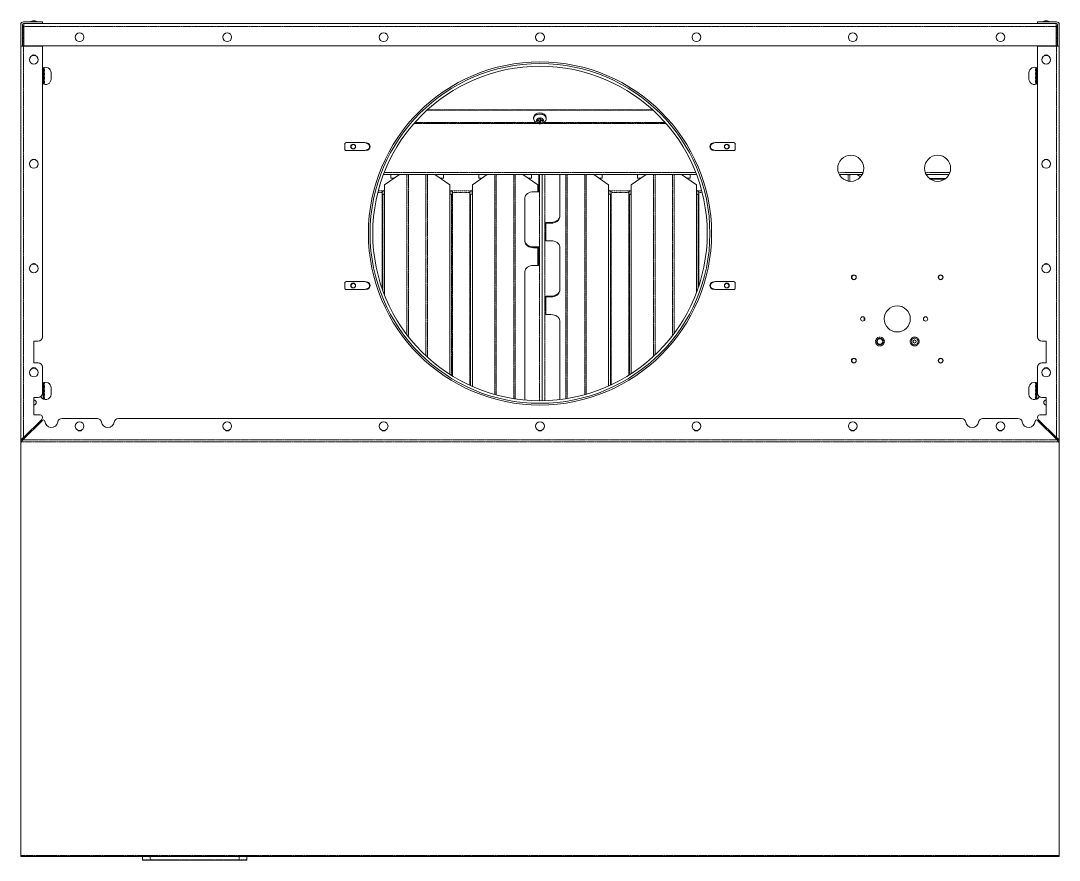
# Model space of a CAD drawing. Header units: millimetres. Extents: x 46989 to 543236, y 252623 to 526638.
# Drawn here: x 468323 to 499308, y 356022 to 381071 of the extents above; entities that cross this region are included whole.
import ezdxf

# ---------------------------------------------------------------- set-up
doc = ezdxf.new("R2010")
doc.units = ezdxf.units.MM
doc.linetypes.add('PHANTOM', pattern=[20, 10, -2, 2, -2, 2, -2])

msp = doc.modelspace()

# ---------------------------------------------------------------- linework, layer by layer
at = {"color": 7, "lineweight": 13, "ltscale": 0.015625}
for p, q in [((468323, 380958), (468323, 380310)), ((468373, 380958), (468373, 380310)), ((499258, 380958), (499258, 380310)), ((499308, 380958), (499308, 380310)), ((468712, 371513), (468712, 370865)), ((498919, 371513), (498919, 370865))]:
    msp.add_line(p, q, dxfattribs=at)
at = {"color": 7, "lineweight": 13, "ltscale": 0.01365}
for p, q in [((468971, 381040), (468405, 381040)), ((468971, 380990), (468405, 380990)), ((498660, 381040), (499226, 381040)), ((498660, 380990), (499226, 380990))]:
    msp.add_line(p, q, dxfattribs=at)
at = {"color": 7, "linetype": 'PHANTOM', "lineweight": 13, "ltscale": 0.013814}
for p, q in [((468405, 380883), (468405, 380310)), ((499226, 380883), (499226, 380310))]:
    msp.add_line(p, q, dxfattribs=at)
at = {"color": 7, "lineweight": 13, "ltscale": 0.000177136}
msp.add_line((468405, 380883), (468410, 380878), dxfattribs=at)
at = {"color": 7, "lineweight": 13, "ltscale": 0.00205}
for p, q in [((468410, 380905), (468410, 380990)), ((499219, 380905), (499219, 380990)), ((468408, 380310), (468323, 380310)), ((499223, 380310), (499308, 380310))]:
    msp.add_line(p, q, dxfattribs=at)
at = {"color": 7, "linetype": 'PHANTOM', "lineweight": 13, "ltscale": 0.03937}
for p, q in [((468410, 380905), (499219, 380905)), ((468408, 368635), (468408, 380310)), ((499223, 368635), (499223, 380310)), ((487190, 378400), (480440, 378400)), ((487176, 378413), (480454, 378413)), ((480078, 378031), (483696, 378031)), ((483929, 378031), (487553, 378031)), ((480058, 378008), (483744, 378008)), ((483881, 378008), (487573, 378008)), ((479171, 376548), (488460, 376548)), ((479845, 371703), (479845, 376486)), ((479889, 371646), (479889, 376486)), ((480413, 371075), (480413, 376486)), ((480458, 371034), (480458, 376486)), ((482466, 369921), (482466, 376486)), ((482510, 369909), (482510, 376486)), ((483034, 369797), (483034, 376486)), ((483079, 369790), (483079, 376486)), ((483804, 376486), (483804, 369736)), ((483964, 369738), (483964, 376486)), ((484582, 369795), (484582, 376486)), ((484626, 369802), (484626, 376486)), ((485150, 369917), (485150, 376486)), ((485195, 369930), (485195, 376486)), ((487203, 371062), (487203, 376486)), ((487247, 371104), (487247, 376486)), ((487771, 371684), (487771, 376486)), ((487816, 371743), (487816, 376486)), ((479102, 375919), (479102, 373086)), ((479125, 375887), (479125, 373022)), ((481177, 375887), (481177, 370490)), ((481200, 375919), (481200, 370476)), ((481723, 375919), (481723, 370195)), ((481746, 375887), (481746, 370185)), ((485914, 375887), (485914, 370198)), ((485937, 375919), (485937, 370209)), ((486461, 375919), (486461, 370494)), ((486483, 375887), (486483, 370509)), ((488535, 375887), (488535, 373107)), ((488558, 375919), (488558, 373175)), ((468350, 368505), (499281, 368505)), ((468387, 368563), (499243, 368563)), ((468328, 356159), (499302, 356159)), ((474841, 356039), (472183, 356039))]:
    msp.add_line(p, q, dxfattribs=at)
at = {"color": 7, "lineweight": 13, "ltscale": 0.014118}
for p, q in [((468410, 380905), (468410, 380320)), ((499219, 380320), (499219, 380905))]:
    msp.add_line(p, q, dxfattribs=at)
at = {"color": 7, "lineweight": 13, "ltscale": 0.003125}
for p, q in [((468587, 381040), (468716, 381040)), ((498783, 381040), (498913, 381040)), ((468712, 371513), (468841, 371513)), ((498919, 371513), (498789, 371513)), ((468712, 370865), (468841, 370865)), ((498919, 370865), (498789, 370865)), ((468712, 369828), (468841, 369828)), ((498919, 369828), (498789, 369828))]:
    msp.add_line(p, q, dxfattribs=at)
at = {"color": 7, "lineweight": 13, "ltscale": 3.9619e-05}
msp.add_line((468717, 381071), (468715, 381071), dxfattribs=at)
at = {"color": 7, "lineweight": 13, "ltscale": 0.002742}
for p, q in [((468716, 381040), (468830, 381040)), ((498913, 381040), (499026, 381040))]:
    msp.add_line(p, q, dxfattribs=at)
at = {"color": 7, "lineweight": 13, "ltscale": 0.000382551}
for p, q in [((468830, 381040), (468846, 381040)), ((499026, 381040), (499042, 381040))]:
    msp.add_line(p, q, dxfattribs=at)
at = {"color": 7, "lineweight": 13, "ltscale": 1.14741e-05}
msp.add_line((468846, 381040), (468846, 381040), dxfattribs=at)
at = {"color": 7, "lineweight": 13, "ltscale": 0.0012}
for p, q in [((468971, 380990), (468971, 381040)), ((498660, 380990), (498660, 381040)), ((468323, 380310), (468373, 380310)), ((499308, 380310), (499258, 380310))]:
    msp.add_line(p, q, dxfattribs=at)
at = {"color": 7, "lineweight": 13, "ltscale": 0.03937}
for p, q in [((468971, 380990), (498660, 380990)), ((468323, 368536), (468323, 380310)), ((499219, 380320), (468410, 380320)), ((468971, 380310), (468971, 371643)), ((498660, 380310), (498660, 371643)), ((499308, 368536), (499308, 380310)), ((479147, 376486), (488484, 376486)), ((483884, 369736), (483884, 376486)), ((483884, 376486), (483884, 369736)), ((484402, 376486), (484402, 375237)), ((479178, 376173), (479178, 372884)), ((481124, 370523), (481124, 376173)), ((481799, 376173), (481799, 370161)), ((485862, 370174), (485862, 376173)), ((486536, 376173), (486536, 370543)), ((488483, 372961), (488483, 376173)), ((483365, 374504), (483365, 375787)), ((484402, 374321), (484402, 373038)), ((483365, 369756), (483365, 373588)), ((484402, 372122), (484402, 369770)), ((468387, 368563), (468972, 369148)), ((469554, 369203), (470601, 369203)), ((471239, 369203), (496392, 369203)), ((497029, 369203), (498076, 369203)), ((499243, 368563), (498658, 369148)), ((468323, 368536), (468323, 356216)), ((468328, 356159), (468328, 368490)), ((499302, 356159), (499302, 368490)), ((499308, 368536), (499308, 356216)), ((468328, 356135), (499302, 356135)), ((474841, 356022), (472183, 356022))]:
    msp.add_line(p, q, dxfattribs=at)
at = {"color": 7, "lineweight": 13, "ltscale": 0.000211756}
msp.add_line((499226, 380883), (499219, 380877), dxfattribs=at)
at = {"color": 7, "lineweight": 13, "ltscale": 0.013575}
for p, q in [((468971, 380310), (468408, 380310)), ((498660, 380310), (499223, 380310))]:
    msp.add_line(p, q, dxfattribs=at)
at = {"color": 7, "lineweight": 13, "ltscale": 0.000232606}
for p, q in [((468410, 380310), (468410, 380320)), ((468432, 380320), (468432, 380310)), ((499199, 380320), (499199, 380310)), ((499219, 380310), (499219, 380320))]:
    msp.add_line(p, q, dxfattribs=at)
at = {"color": 7, "lineweight": 13, "ltscale": 0.011552}
for p, q in [((468988, 379186), (468988, 379665)), ((468988, 369785), (468988, 370264))]:
    msp.add_line(p, q, dxfattribs=at)
at = {"color": 7, "lineweight": 13, "ltscale": 0.012153}
for p, q in [((469019, 379677), (469019, 379173)), ((469019, 370277), (469019, 369773))]:
    msp.add_line(p, q, dxfattribs=at)
at = {"color": 7, "linetype": 'PHANTOM', "lineweight": 13, "ltscale": 0.012272}
for p, q in [((469028, 379680), (469028, 379171)), ((469028, 370279), (469028, 369770))]:
    msp.add_line(p, q, dxfattribs=at)
at = {"color": 7, "linetype": 'PHANTOM', "lineweight": 13, "ltscale": 0.012277}
for p, q in [((498602, 379680), (498602, 379171)), ((498602, 370279), (498602, 369770))]:
    msp.add_line(p, q, dxfattribs=at)
at = {"color": 7, "lineweight": 13, "ltscale": 0.012159}
for p, q in [((498611, 379173), (498611, 379678)), ((498611, 369773), (498611, 370277))]:
    msp.add_line(p, q, dxfattribs=at)
at = {"color": 7, "lineweight": 13, "ltscale": 0.011563}
for p, q in [((498642, 379186), (498642, 379665)), ((498642, 369785), (498642, 370264))]:
    msp.add_line(p, q, dxfattribs=at)
at = {"color": 7, "lineweight": 13, "ltscale": 0.004672}
for p, q in [((469226, 379522), (469226, 379329)), ((498404, 379522), (498404, 379329)), ((469226, 369928), (469226, 370122)), ((498404, 369928), (498404, 370122))]:
    msp.add_line(p, q, dxfattribs=at)
at = {"color": 7, "lineweight": 13, "ltscale": 0.000830943}
msp.add_line((483626, 378188), (483626, 378153), dxfattribs=at)
at = {"color": 7, "lineweight": 13, "ltscale": 0.000707191}
for p, q in [((483721, 378111), (483721, 378081)), ((483791, 378081), (483791, 378111)), ((483903, 378081), (483903, 378111))]:
    msp.add_line(p, q, dxfattribs=at)
at = {"color": 7, "lineweight": 13, "ltscale": 0.001688}
for p, q in [((483791, 378111), (483721, 378111)), ((483721, 378081), (483791, 378081)), ((483903, 378111), (483833, 378111)), ((483833, 378081), (483903, 378081))]:
    msp.add_line(p, q, dxfattribs=at)
at = {"color": 7, "lineweight": 13, "ltscale": 0.001193}
for p, q in [((483791, 378160), (483791, 378111)), ((483791, 378081), (483791, 378032)), ((483833, 378111), (483833, 378160)), ((483833, 378032), (483833, 378081))]:
    msp.add_line(p, q, dxfattribs=at)
at = {"color": 7, "lineweight": 13, "ltscale": 0.000999991}
for p, q in [((483833, 378160), (483791, 378160)), ((483791, 378068), (483833, 378068)), ((483791, 378032), (483833, 378032))]:
    msp.add_line(p, q, dxfattribs=at)
at = {"color": 7, "lineweight": 13, "ltscale": 0.000883928}
msp.add_line((483833, 378081), (483833, 378118), dxfattribs=at)
at = {"color": 7, "lineweight": 13, "ltscale": 0.000830703}
msp.add_line((483999, 378188), (483999, 378153), dxfattribs=at)
at = {"color": 7, "lineweight": 13, "ltscale": 2.70333e-05}
msp.add_line((483811, 377997), (483812, 377997), dxfattribs=at)
at = {"color": 7, "lineweight": 13, "ltscale": 0.013534}
for p, q in [((478590, 377435), (478028, 377435)), ((489041, 377435), (489602, 377435)), ((478590, 377199), (478028, 377199)), ((489041, 377199), (489602, 377199)), ((478590, 373288), (478028, 373288)), ((489041, 373288), (489602, 373288)), ((478590, 373052), (478028, 373052)), ((489041, 373052), (489602, 373052))]:
    msp.add_line(p, q, dxfattribs=at)
at = {"color": 7, "lineweight": 13, "ltscale": 0.002104}
for p, q in [((478671, 377404), (478590, 377435)), ((488959, 377404), (489041, 377435)), ((478671, 377231), (478590, 377199)), ((488959, 377231), (489041, 377199)), ((478671, 373257), (478590, 373288)), ((478671, 373083), (478590, 373052)), ((488959, 373257), (489041, 373288)), ((488959, 373083), (489041, 373052))]:
    msp.add_line(p, q, dxfattribs=at)
at = {"color": 7, "lineweight": 13, "ltscale": 0.00368}
for p, q in [((477989, 377393), (477989, 377241)), ((489641, 377241), (489641, 377393)), ((477989, 373246), (477989, 373094)), ((489641, 373094), (489641, 373246))]:
    msp.add_line(p, q, dxfattribs=at)
at = {"color": 7, "lineweight": 13, "ltscale": 0.001659}
for p, q in [((478726, 377352), (478726, 377283)), ((488905, 377283), (488905, 377352)), ((478726, 373204), (478726, 373136)), ((488905, 373136), (488905, 373204))]:
    msp.add_line(p, q, dxfattribs=at)
at = {"color": 7, "lineweight": 13, "ltscale": 0.01306}
for p, q in [((479620, 376486), (479178, 376173)), ((481124, 376173), (480682, 376486)), ((482241, 376486), (481799, 376173)), ((483746, 376173), (483303, 376486)), ((485862, 376173), (485419, 376486)), ((486978, 376486), (486536, 376173)), ((488483, 376173), (488040, 376486))]:
    msp.add_line(p, q, dxfattribs=at)
at = {"color": 7, "lineweight": 13, "ltscale": 0.002612}
for p, q in [((479366, 376378), (479366, 376486)), ((480936, 376486), (480936, 376378)), ((481987, 376378), (481987, 376486)), ((483557, 376486), (483557, 376378)), ((485673, 376486), (485673, 376378)), ((486724, 376378), (486724, 376486)), ((488294, 376486), (488294, 376378))]:
    msp.add_line(p, q, dxfattribs=at)
at = {"color": 7, "lineweight": 13, "ltscale": 0.012423}
msp.add_line((483780, 376486), (483780, 375971), dxfattribs=at)
at = {"color": 7, "linetype": 'PHANTOM', "lineweight": 13, "ltscale": 0.017823}
for p, q in [((492718, 376548), (493457, 376548)), ((495310, 376548), (496049, 376548))]:
    msp.add_line(p, q, dxfattribs=at)
at = {"color": 7, "lineweight": 13, "ltscale": 0.016537}
for p, q in [((492744, 376486), (493430, 376486)), ((495336, 376486), (496022, 376486))]:
    msp.add_line(p, q, dxfattribs=at)
at = {"color": 7, "linetype": 'PHANTOM', "lineweight": 13, "ltscale": 0.004784}
msp.add_line((493013, 376287), (493013, 376486), dxfattribs=at)
at = {"color": 7, "linetype": 'PHANTOM', "lineweight": 13, "ltscale": 0.004929}
msp.add_line((493058, 376281), (493058, 376486), dxfattribs=at)
at = {"color": 7, "lineweight": 13, "ltscale": 0.002939}
msp.add_line((493382, 376415), (493282, 376486), dxfattribs=at)
at = {"color": 7, "lineweight": 13, "ltscale": 0.002423}
for p, q in [((479467, 376378), (479366, 376378)), ((480936, 376378), (480835, 376378)), ((482088, 376378), (481987, 376378)), ((483557, 376378), (483456, 376378)), ((485673, 376378), (485573, 376378)), ((486825, 376378), (486724, 376378)), ((488294, 376378), (488194, 376378))]:
    msp.add_line(p, q, dxfattribs=at)
at = {"color": 7, "lineweight": 13, "ltscale": 0.004883}
msp.add_line((483746, 375971), (483746, 376173), dxfattribs=at)
at = {"color": 7, "lineweight": 13, "ltscale": 0.011641}
msp.add_line((495921, 376364), (495438, 376364), dxfattribs=at)
at = {"color": 7, "lineweight": 13, "ltscale": 0.010268}
msp.add_line((495892, 376344), (495466, 376344), dxfattribs=at)
at = {"color": 7, "linetype": 'PHANTOM', "lineweight": 13, "ltscale": 0.002997}
msp.add_line((478978, 375949), (479102, 375949), dxfattribs=at)
at = {"color": 7, "linetype": 'PHANTOM', "lineweight": 13, "ltscale": 0.003028}
msp.add_line((478990, 375995), (479115, 375995), dxfattribs=at)
at = {"color": 7, "lineweight": 13, "ltscale": 0.000455601}
for p, q in [((479102, 375968), (479102, 375949)), ((481200, 375949), (481200, 375968)), ((481723, 375968), (481723, 375949)), ((485937, 375949), (485937, 375968)), ((486461, 375968), (486461, 375949)), ((488558, 375949), (488558, 375968))]:
    msp.add_line(p, q, dxfattribs=at)
at = {"color": 7, "linetype": 'PHANTOM', "lineweight": 13, "ltscale": 0.001816}
for p, q in [((479178, 375964), (479102, 375964)), ((481200, 375964), (481124, 375964)), ((481799, 375964), (481723, 375964)), ((485937, 375964), (485862, 375964)), ((486536, 375964), (486461, 375964)), ((488558, 375964), (488483, 375964))]:
    msp.add_line(p, q, dxfattribs=at)
at = {"color": 7, "lineweight": 13, "ltscale": 0.000724853}
for p, q in [((479102, 375949), (479102, 375919)), ((481200, 375919), (481200, 375949)), ((481723, 375949), (481723, 375919)), ((485937, 375919), (485937, 375949)), ((486461, 375949), (486461, 375919)), ((488558, 375919), (488558, 375949))]:
    msp.add_line(p, q, dxfattribs=at)
at = {"color": 7, "linetype": 'PHANTOM', "lineweight": 13, "ltscale": 0.000806043}
for p, q in [((479144, 375895), (479110, 375895)), ((481765, 375895), (481732, 375895)), ((485929, 375895), (485895, 375895)), ((486502, 375895), (486469, 375895))]:
    msp.add_line(p, q, dxfattribs=at)
at = {"color": 7, "lineweight": 13, "ltscale": 0.000943605}
msp.add_line((479146, 375896), (479178, 375919), dxfattribs=at)
at = {"color": 7, "lineweight": 13, "ltscale": 0.000316139}
for p, q in [((479178, 376012), (479165, 376012)), ((481799, 376012), (481786, 376012)), ((486536, 376012), (486523, 376012))]:
    msp.add_line(p, q, dxfattribs=at)
at = {"color": 7, "lineweight": 13, "ltscale": 0.000316109}
for p, q in [((481138, 376012), (481124, 376012)), ((485875, 376012), (485862, 376012)), ((488496, 376012), (488483, 376012))]:
    msp.add_line(p, q, dxfattribs=at)
at = {"color": 7, "lineweight": 13, "ltscale": 0.000943556}
for p, q in [((481124, 375919), (481156, 375896)), ((485862, 375919), (485894, 375896))]:
    msp.add_line(p, q, dxfattribs=at)
at = {"color": 7, "linetype": 'PHANTOM', "lineweight": 13, "ltscale": 0.000806012}
for p, q in [((481192, 375895), (481158, 375895)), ((488550, 375895), (488516, 375895))]:
    msp.add_line(p, q, dxfattribs=at)
at = {"color": 7, "linetype": 'PHANTOM', "lineweight": 13, "ltscale": 0.013251}
for p, q in [((481187, 375995), (481736, 375995)), ((485924, 375995), (486474, 375995))]:
    msp.add_line(p, q, dxfattribs=at)
at = {"color": 7, "linetype": 'PHANTOM', "lineweight": 13, "ltscale": 0.012625}
for p, q in [((481200, 375949), (481723, 375949)), ((485937, 375949), (486461, 375949))]:
    msp.add_line(p, q, dxfattribs=at)
at = {"color": 7, "lineweight": 13, "ltscale": 0.000943581}
for p, q in [((481767, 375896), (481799, 375919)), ((486504, 375896), (486536, 375919))]:
    msp.add_line(p, q, dxfattribs=at)
at = {"color": 7, "lineweight": 13, "ltscale": 0.00375}
for p, q in [((483625, 375971), (483780, 375971)), ((484143, 375054), (483987, 375054)), ((484143, 375032), (483987, 375032)), ((483625, 374321), (483780, 374321)), ((483625, 374299), (483780, 374299)), ((484143, 374504), (483987, 374504)), ((483625, 373771), (483780, 373771)), ((484143, 372855), (483987, 372855)), ((484143, 372833), (483987, 372833)), ((484143, 372305), (483987, 372305))]:
    msp.add_line(p, q, dxfattribs=at)
at = {"color": 7, "lineweight": 13, "ltscale": 0.000943532}
msp.add_line((488483, 375919), (488515, 375896), dxfattribs=at)
at = {"color": 7, "linetype": 'PHANTOM', "lineweight": 13, "ltscale": 0.002305}
msp.add_line((488545, 375995), (488641, 375995), dxfattribs=at)
at = {"color": 7, "linetype": 'PHANTOM', "lineweight": 13, "ltscale": 0.002275}
msp.add_line((488558, 375949), (488652, 375949), dxfattribs=at)
at = {"color": 7, "lineweight": 13, "ltscale": 0.000530333}
for p, q in [((484402, 375237), (484402, 375216)), ((483365, 374504), (483365, 374482)), ((484402, 373038), (484402, 373016))]:
    msp.add_line(p, q, dxfattribs=at)
at = {"color": 7, "lineweight": 13, "ltscale": 0.013258}
for p, q in [((483987, 374504), (483987, 375054)), ((483780, 374321), (483780, 373771)), ((483987, 372305), (483987, 372855))]:
    msp.add_line(p, q, dxfattribs=at)
at = {"color": 7, "linetype": 'PHANTOM', "lineweight": 13, "ltscale": 0.000530333}
for p, q in [((484143, 375054), (484143, 375032)), ((484143, 372855), (484143, 372833))]:
    msp.add_line(p, q, dxfattribs=at)
at = {"color": 7, "linetype": 'PHANTOM', "lineweight": 13, "ltscale": 0.000530213}
msp.add_line((483625, 374321), (483625, 374299), dxfattribs=at)
at = {"color": 7, "lineweight": 13, "ltscale": 0.012728}
msp.add_line((483746, 373771), (483746, 374299), dxfattribs=at)
at = {"color": 7, "lineweight": 13, "ltscale": 0.000473898}
msp.add_line((478743, 373185), (478726, 373194), dxfattribs=at)
at = {"color": 7, "lineweight": 13, "ltscale": 0.000361981}
msp.add_line((489013, 373063), (488999, 373057), dxfattribs=at)
at = {"color": 7, "lineweight": 13, "ltscale": 0.002182}
msp.add_line((493491, 372220), (493491, 372129), dxfattribs=at)
at = {"color": 7, "lineweight": 13, "ltscale": 0.01875}
for p, q in [((468971, 370736), (468971, 369958)), ((498660, 370736), (498660, 369958))]:
    msp.add_line(p, q, dxfattribs=at)
at = {"color": 7, "lineweight": 13, "ltscale": 0.0125}
for p, q in [((468712, 369310), (468712, 369828)), ((498919, 369310), (498919, 369828))]:
    msp.add_line(p, q, dxfattribs=at)
at = {"color": 7, "lineweight": 13, "ltscale": 0.018546}
for p, q in [((468408, 368635), (468952, 369178)), ((499223, 368635), (498679, 369178))]:
    msp.add_line(p, q, dxfattribs=at)
at = {"color": 7, "lineweight": 13, "ltscale": 0.004675}
for p, q in [((468712, 369310), (468905, 369310)), ((498919, 369310), (498725, 369310))]:
    msp.add_line(p, q, dxfattribs=at)
at = {"color": 7, "lineweight": 13, "ltscale": 0.000484256}
for p, q in [((468971, 369245), (468971, 369225)), ((498660, 369245), (498660, 369225))]:
    msp.add_line(p, q, dxfattribs=at)
at = {"color": 7, "lineweight": 13, "ltscale": 0.000908595}
msp.add_line((499096, 368710), (499130, 368727), dxfattribs=at)
at = {"color": 7, "lineweight": 13, "ltscale": 0.000485788}
msp.add_line((468323, 368536), (468343, 368536), dxfattribs=at)
at = {"color": 7, "lineweight": 13, "ltscale": 0.000644584}
msp.add_line((468328, 368525), (468350, 368541), dxfattribs=at)
at = {"color": 7, "lineweight": 13, "ltscale": 0.000848605}
for p, q in [((468328, 368525), (468328, 368490)), ((499302, 368525), (499302, 368490))]:
    msp.add_line(p, q, dxfattribs=at)
at = {"color": 7, "lineweight": 13, "ltscale": 0.000644654}
msp.add_line((468328, 368490), (468350, 368505), dxfattribs=at)
at = {"color": 7, "lineweight": 13, "ltscale": 0.001049}
for p, q in [((468333, 368580), (468377, 368580)), ((499297, 368580), (499253, 368580))]:
    msp.add_line(p, q, dxfattribs=at)
at = {"color": 7, "lineweight": 13, "ltscale": 0.000848485}
for p, q in [((468350, 368541), (468350, 368505)), ((499281, 368541), (499281, 368505))]:
    msp.add_line(p, q, dxfattribs=at)
at = {"color": 7, "linetype": 'PHANTOM', "lineweight": 13, "ltscale": 0.001193}
for p, q in [((468405, 368630), (468405, 368581)), ((499226, 368630), (499226, 368581))]:
    msp.add_line(p, q, dxfattribs=at)
at = {"color": 7, "lineweight": 13, "ltscale": 0.000867012}
msp.add_line((468510, 368686), (468484, 368711), dxfattribs=at)
at = {"color": 7, "lineweight": 13, "ltscale": 0.000644609}
msp.add_line((499281, 368541), (499302, 368525), dxfattribs=at)
at = {"color": 7, "lineweight": 13, "ltscale": 0.000644678}
msp.add_line((499281, 368505), (499302, 368490), dxfattribs=at)
at = {"color": 7, "lineweight": 13, "ltscale": 0.000485758}
msp.add_line((499308, 368536), (499287, 368536), dxfattribs=at)
at = {"color": 7, "lineweight": 13, "ltscale": 0.000226959}
for p, q in [((468323, 356207), (468323, 356216)), ((499308, 356207), (499308, 356216))]:
    msp.add_line(p, q, dxfattribs=at)
at = {"color": 7, "linetype": 'PHANTOM', "lineweight": 13, "ltscale": 0.000124984}
msp.add_line((468323, 356216), (468328, 356216), dxfattribs=at)
at = {"color": 7, "lineweight": 13, "ltscale": 0.000124984}
msp.add_line((468323, 356207), (468328, 356207), dxfattribs=at)
at = {"color": 7, "lineweight": 13, "ltscale": 0.000578452}
for p, q in [((468328, 356135), (468328, 356159)), ((499302, 356135), (499302, 356159))]:
    msp.add_line(p, q, dxfattribs=at)
at = {"color": 7, "lineweight": 13, "ltscale": 0.002325}
for p, q in [((471957, 356135), (471957, 356039)), ((475067, 356135), (475067, 356039))]:
    msp.add_line(p, q, dxfattribs=at)
at = {"color": 7, "linetype": 'PHANTOM', "lineweight": 13, "ltscale": 0.00545}
for p, q in [((471957, 356039), (472183, 356039)), ((474841, 356039), (475067, 356039))]:
    msp.add_line(p, q, dxfattribs=at)
at = {"color": 7, "lineweight": 13, "ltscale": 0.00505}
for p, q in [((471973, 356022), (472183, 356022)), ((474841, 356022), (475051, 356022))]:
    msp.add_line(p, q, dxfattribs=at)
at = {"color": 7, "linetype": 'PHANTOM', "lineweight": 13, "ltscale": 0.002325}
for p, q in [((472183, 356135), (472183, 356039)), ((474841, 356135), (474841, 356039))]:
    msp.add_line(p, q, dxfattribs=at)
at = {"color": 7, "linetype": 'PHANTOM', "lineweight": 13, "ltscale": 0.000400033}
for p, q in [((472183, 356039), (472183, 356022)), ((474841, 356039), (474841, 356022))]:
    msp.add_line(p, q, dxfattribs=at)
at = {"color": 7, "linetype": 'PHANTOM', "lineweight": 13, "ltscale": 0.000124954}
msp.add_line((499308, 356216), (499302, 356216), dxfattribs=at)
at = {"color": 7, "lineweight": 13, "ltscale": 0.000124954}
msp.add_line((499308, 356207), (499302, 356207), dxfattribs=at)
at = {"color": 7, "lineweight": 13, "ltscale": 0.03937}
for points in [[(468373, 380957), (468374, 380945), (468377, 380932), (468385, 380916), (468391, 380905), (468405, 380883)], [(499258, 380958), (499257, 380946), (499253, 380933), (499246, 380916), (499240, 380905), (499226, 380883)], [(483626, 378153), (483628, 378126), (483637, 378099), (483651, 378074), (483671, 378051), (483695, 378031), (483724, 378015), (483756, 378004), (483789, 377999), (483811, 377997)], [(483999, 378153), (483996, 378126), (483987, 378099), (483973, 378073), (483953, 378050), (483929, 378031), (483899, 378015), (483867, 378004), (483834, 377998), (483812, 377997)], [(479115, 375995), (479107, 375986), (479105, 375982), (479102, 375968)], [(479102, 375919), (479104, 375909), (479107, 375900), (479115, 375890), (479120, 375888), (479125, 375887)], [(481177, 375887), (481182, 375888), (481187, 375890), (481195, 375900), (481199, 375909), (481200, 375919)], [(481200, 375968), (481199, 375977), (481195, 375986), (481187, 375995)], [(481736, 375995), (481728, 375986), (481726, 375982), (481723, 375968)], [(481723, 375919), (481725, 375909), (481728, 375900), (481737, 375890), (481741, 375888), (481746, 375887)], [(485914, 375887), (485919, 375888), (485924, 375890), (485932, 375900), (485936, 375909), (485937, 375919)], [(485937, 375968), (485936, 375977), (485932, 375986), (485924, 375995)], [(486474, 375995), (486465, 375986), (486463, 375982), (486461, 375968)], [(486461, 375919), (486462, 375909), (486465, 375900), (486474, 375890), (486478, 375888), (486483, 375887)], [(488535, 375887), (488540, 375888), (488545, 375890), (488553, 375900), (488557, 375909), (488558, 375919)], [(488558, 375968), (488557, 375977), (488553, 375986), (488545, 375995)], [(468323, 368536), (468326, 368558), (468333, 368580)], [(468333, 368580), (468343, 368590), (468354, 368600), (468371, 368612), (468408, 368635)], [(468387, 368563), (468363, 368523), (468350, 368505)], [(468387, 368563), (468363, 368547), (468350, 368541)], [(468377, 368580), (468385, 368599), (468392, 368611), (468408, 368635)], [(499253, 368580), (499245, 368599), (499238, 368611), (499223, 368635)], [(499297, 368580), (499288, 368590), (499276, 368600), (499260, 368612), (499223, 368635)], [(499243, 368563), (499268, 368547), (499281, 368541)], [(499243, 368563), (499267, 368523), (499281, 368505)], [(499308, 368536), (499305, 368558), (499297, 368580)]]:
    msp.add_lwpolyline(points, dxfattribs=at)
for centre, radius in [((470078, 380578), 130), ((474484, 380578), 130), ((479150, 380578), 130), ((483815, 380578), 130), ((488481, 380578), 130), ((493146, 380578), 130), ((497553, 380578), 130), ((468712, 379909), 130), ((498919, 379909), 130), ((483815, 374725), 5119), ((483815, 374725), 5069), ((483815, 374725), 4990), ((478242, 377317), 72.6), ((478242, 377317), 64.8), ((489388, 377317), 72.6), ((489388, 377317), 64.8), ((468712, 376799), 130), ((493087, 376669), 389), ((495679, 376669), 389), ((498919, 376799), 130), ((468712, 373683), 130), ((498919, 373683), 130), ((493179, 373418), 72.6), ((493185, 373418), 64.8), ((495771, 373418), 72.6), ((495771, 373418), 64.8), ((478242, 373170), 72.6), ((478242, 373170), 64.8), ((489388, 373170), 72.6), ((489388, 373170), 64.8), ((494475, 372175), 389), ((493445, 372175), 64.8), ((495322, 372175), 64.8), ((493957, 371501), 101), ((493957, 371501), 82.9), ((494993, 371501), 101), ((494993, 371501), 48.7), ((493179, 370931), 72.6), ((493185, 370931), 64.8), ((495771, 370931), 72.6), ((495771, 370931), 64.8), ((468712, 370573), 130), ((498919, 370573), 130), ((470078, 368976), 130), ((474484, 368976), 130), ((479150, 368976), 130), ((483815, 368976), 130), ((488481, 368976), 130), ((493146, 368976), 130), ((497553, 368976), 130)]:
    msp.add_circle(centre, radius, dxfattribs=at)
at = {"color": 7, "linetype": 'PHANTOM', "lineweight": 13, "ltscale": 0.03937}
for centre in [(493957, 371501), (494993, 371501)]:
    msp.add_circle(centre, 133, dxfattribs=at)
at = {"color": 7, "lineweight": 13, "ltscale": 0.03937}
for centre, radius, start, end in [((468405, 380958), 81.9, 90, 180), ((468405, 380958), 32.1, 90, 180), ((468716, 380786), 286, 90, 116.9915), ((468716, 380786), 286, 63.0085, 90), ((468717, 380786), 286, 63.0085, 90), ((498913, 380786), 286, 90, 116.9915), ((498913, 380786), 286, 63.0085, 90), ((499226, 380958), 81.9, 0, 90), ((499226, 380958), 32.1, 0, 90), ((468712, 379973), 80.9, 36.0875, 143.9125), ((498919, 379973), 80.9, 36.0875, 143.9125), ((469065, 379522), 162, 0, 125.4596), ((498566, 379522), 162, 54.5404, 180), ((469065, 379329), 162, 234.5404, 0), ((498566, 379329), 162, 180, 305.4596), ((478028, 377396), 38.9, 90, 183.5207), ((478631, 377317), 113, 258.1412, 101.8589), ((478631, 377317), 97.2, 49.5741, 80.9741), ((478637, 377313), 96.6, 23.2112, 69.1765), ((488999, 377317), 113, 78.1672, 281.8327), ((488994, 377313), 96.6, 110.8235, 156.7889), ((488999, 377317), 97.2, 99.0259, 130.4259), ((489602, 377396), 38.9, 356.4793, 90), ((478028, 377238), 38.9, 176.4793, 270), ((478631, 377317), 97.2, 279.0259, 310.4259), ((478637, 377321), 96.6, 290.8235, 336.7888), ((478631, 377317), 97.2, 346.1659, 13.8341), ((488999, 377317), 97.2, 166.1659, 193.8341), ((488994, 377321), 96.6, 203.2111, 249.1765), ((488999, 377317), 97.2, 229.5741, 260.9741), ((489602, 377238), 38.9, 270, 3.5207), ((468712, 376863), 80.9, 36.0875, 143.9125), ((498919, 376863), 80.9, 36.0875, 143.9125), ((468712, 373753), 80.9, 28.9046, 151.0954), ((498919, 373753), 80.9, 28.9046, 151.0954), ((493185, 373418), 72.6, 92.4566, 267.5441), ((495771, 373418), 72.6, 270, 0), ((478028, 373249), 38.9, 90, 183.5207), ((478028, 373091), 38.9, 176.4793, 270), ((478631, 373170), 113, 258.1673, 101.8328), ((478631, 373170), 97.2, 49.5741, 80.9741), ((478631, 373170), 97.2, 279.0259, 310.4259), ((478637, 373166), 96.6, 23.2112, 69.1765), ((478637, 373174), 96.6, 290.8235, 336.7888), ((478631, 373170), 97.2, 346.1659, 13.8341), ((488999, 373170), 113, 78.1672, 281.8327), ((488999, 373170), 97.2, 166.1659, 193.8341), ((488994, 373166), 96.6, 110.8235, 156.7889), ((488994, 373174), 96.6, 203.2111, 249.1765), ((488999, 373170), 97.2, 99.0259, 130.4259), ((488999, 373170), 97.2, 229.5741, 260.9741), ((489602, 373249), 38.9, 356.4793, 90), ((489602, 373091), 38.9, 270, 3.5207), ((468841, 371643), 130, 270, 0), ((498789, 371643), 130, 180, 270), ((493185, 370931), 72.6, 92.4566, 267.5441), ((495771, 370931), 72.6, 270, 0), ((468712, 370642), 80.9, 28.9046, 151.0954), ((468841, 370736), 130, 0, 90), ((498789, 370736), 130, 90, 180), ((498919, 370642), 80.9, 28.9046, 151.0954), ((469065, 370122), 162, 0, 125.4596), ((498566, 370122), 162, 54.5404, 180), ((468712, 369681), 72.6, 270, 90), ((468841, 369958), 130, 270, 0), ((469065, 369928), 162, 206.69, 0), ((498566, 369928), 162, 180, 333.31), ((498789, 369958), 130, 180, 270), ((498919, 369681), 72.6, 90, 270), ((468905, 369245), 65.3, 0, 90), ((468905, 369225), 65.3, 315, 0), ((469001, 369120), 40.4, 2.0781, 135), ((469235, 369128), 194, 182.0781, 350.2654), ((469554, 369074), 130, 90, 170.2654), ((470601, 369074), 130, 9.7346, 90), ((470920, 369128), 194, 189.7346, 350.2654), ((471239, 369074), 130, 90, 170.2654), ((496392, 369074), 130, 9.7346, 90), ((496710, 369128), 194, 189.7346, 350.2654), ((497029, 369074), 130, 90, 170.2654), ((498076, 369074), 130, 9.7346, 90), ((498395, 369128), 194, 189.7346, 357.9219), ((498629, 369120), 40.4, 45, 177.9219), ((498725, 369245), 65.3, 90, 180), ((498725, 369225), 65.3, 180, 225), ((470078, 368912), 80.9, 216.0875, 323.9125), ((474484, 368912), 80.9, 216.0875, 323.9125), ((479150, 368912), 80.9, 216.0875, 323.9125), ((483815, 368912), 80.9, 216.0875, 323.9125), ((488481, 368912), 80.9, 216.0875, 323.9125), ((493146, 368912), 80.9, 216.0875, 323.9125), ((497553, 368912), 80.9, 216.0875, 323.9125), ((468616, 368534), 243, 168.9277, 175.2166), ((499015, 368534), 243, 4.7834, 11.0723), ((471973, 356039), 16.6, 180, 270), ((475051, 356039), 16.6, 269.9998, 0)]:
    msp.add_arc(centre, radius, start, end, dxfattribs=at)
for centre, major_axis, ratio, start_param, end_param in [((483812, 378188), (-187, 0), 0.707107, 3.141593, 6.283185), ((479165, 375968), (-62.2, 0), 0.707107, 4.712389, 5.625132), ((479146, 375940), (35.9, 50.8), 0.5, 3.608512, 4.096909), ((481138, 375968), (-62.2, 0), 0.707107, 3.799646, 4.712389), ((481156, 375940), (35.9, -50.8), 0.5, 5.327869, 5.816266), ((481786, 375968), (-62.2, 0), 0.707107, 4.712389, 5.625132), ((481767, 375940), (35.9, 50.8), 0.5, 3.608512, 4.096909), ((483625, 375787), (259, 0), 0.707107, 1.570796, 3.141593), ((485875, 375968), (-62.2, 0), 0.707107, 3.799646, 4.712389), ((485894, 375940), (35.9, -50.8), 0.5, 5.327869, 5.816266), ((486523, 375968), (-62.2, 0), 0.707107, 4.712389, 5.625132), ((486504, 375940), (35.9, 50.8), 0.5, 3.608512, 4.096909), ((488496, 375968), (-62.2, 0), 0.707107, 3.799646, 4.712389), ((488515, 375940), (35.9, -50.8), 0.5, 5.327869, 5.816266), ((484143, 375237), (259, 0), 0.707107, 4.712389, 6.283185), ((484143, 375216), (259, 0), 0.707107, 4.712389, 6.283185), ((483625, 374504), (259, 0), 0.707107, 3.141593, 4.712389), ((483625, 374482), (259, 0), 0.707107, 3.141593, 4.712389), ((484143, 374321), (259, 0), 0.707107, 6.283185, 7.853982), ((483625, 373588), (259, 0), 0.707107, 1.570796, 3.141593), ((484143, 373038), (259, 0), 0.707107, 4.712389, 6.283185), ((484143, 373016), (259, 0), 0.707107, 4.712389, 6.283185), ((484143, 372122), (259, 0), 0.707107, 6.283185, 7.853982)]:
    msp.add_ellipse(centre, major_axis=major_axis, ratio=ratio, start_param=start_param, end_param=end_param, dxfattribs=at)
at = {"color": 7, "linetype": 'PHANTOM', "lineweight": 13, "ltscale": 0.03937}
for centre, major_axis, start_param, end_param in [((483812, 378153), (-187, 0), 3.141614, 6.283206), ((483812, 378096), (-106, 0), 4.705503, 10.988688)]:
    msp.add_ellipse(centre, major_axis=major_axis, ratio=0.707107, start_param=start_param, end_param=end_param, dxfattribs=at)

doc.saveas('drawing.dxf')
